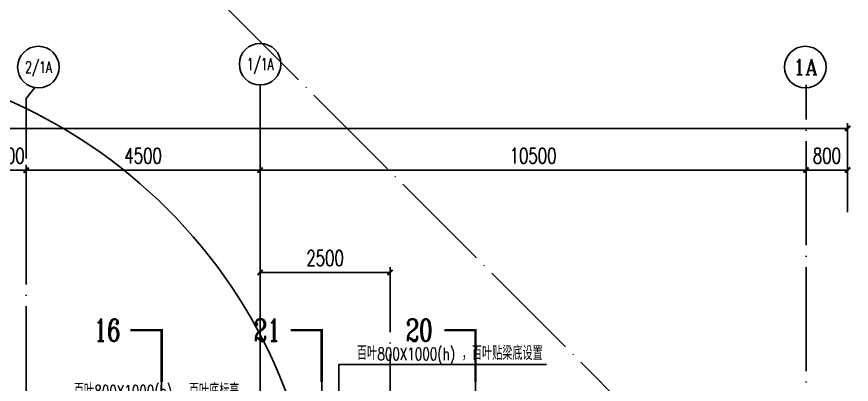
# Model space of a CAD drawing. Extents: x -1313754 to 847533, y 489853 to 941203.
# Drawn here: x -144037 to -127984, y 835728 to 842795 of the extents above; entities that cross this region are included whole.
import ezdxf
from ezdxf.enums import TextEntityAlignment as Align

# ---------------------------------------------------------------- set-up
doc = ezdxf.new("R2010")
doc.units = 0
doc.header["$LTSCALE"] = 1000
doc.header["$MEASUREMENT"] = 0
doc.linetypes.add('DASH', pattern=[0.35, 0.25, -0.1])
doc.linetypes.add('DOTE', pattern=[2.42, 2, -0.2, 0.02, -0.2])
doc.layers.get('Defpoints').update_dxf_attribs({"color": 210})
for name, color, linetype in [('A-AXIS-D', 1, 'Continuous'), ('A-AXIS-DOTE', 14, 'DOTE'), ('A-AXIS-SYMB', 3, 'Continuous'), ('A-LIN-V', 9, 'Continuous'), ('AS-WALL', 40, 'Continuous'), ('DIM_SYMB', 3, 'Continuous'), ('PUB_TEXT', 7, 'Continuous'), ('SB_ZF消火栓', 10, 'Continuous')]:
    doc.layers.add(name, color=color, linetype=linetype)
doc.styles.add('_TCH_AXIS', font='COMPLEX', dxfattribs={"bigfont": 'GBCBIG'})
doc.styles.add('_TCH_DIM_T3', font='SIMPLEX', dxfattribs={"width": 0.705882, "bigfont": 'GBCBIG'})
doc.styles.add('_TCH_LABEL', font='COMPLEX', dxfattribs={"bigfont": 'GBCBIG'})
doc.styles.add('A-STANDARD', font='SIMPLEX', dxfattribs={"bigfont": 'GBCBIG'})
doc.dimstyles.new('_TCH_ARCH&&100', dxfattribs={"dimtxt": 297.5, "dimasz": 100, "dimexe": 100, "dimexo": 100, "dimgap": 126.25, "dimtad": 1, "dimdec": 0, "dimzin": 0, "dimdsep": 46, "dimtxsty": '_TCH_DIM_T3', "dimblk": 'ARCHTICK', "dimcen": 0.09, "dimclrt": 7, "dimazin": 2, "dimtfac": 1, "dimtdec": 0, "dimtix": 1, "dimtmove": 2, "dimatfit": 3, "dimfxl": 0, "dimtolj": 1, "dimtzin": 0, "dimarcsym": 0})

# ---------------------------------------------------------------- blocks, each defined once
blk = doc.blocks.new('_ArchTick')
at = {"color": 0, "linetype": 'ByBlock', "const_width": 0.4}
blk.add_lwpolyline([(-0.5, -0.5), (0.5, 0.5)], dxfattribs=at)
blk = doc.blocks.new('*D1257')
at = {"layer": 'A-AXIS-D', "color": 0, "lineweight": -2}
for p, q in [((76282, 34220), (76282, 35127)), ((76282, 35027), (76882, 35027)), ((76882, 34220), (76882, 35127))]:
    blk.add_line(p, q, dxfattribs=at)
at = {"layer": 'Defpoints', "color": 0}
for p in [(76882, 35027), (76282, 34120), (76882, 34120)]:
    blk.add_point(p, dxfattribs=at)
at = {"layer": 'A-AXIS-D', "color": 0, "lineweight": -2, "xscale": 100, "yscale": 100, "zscale": 100, "rotation": 180}
blk.add_blockref('_ArchTick', (76282, 35027), dxfattribs=at)
at = {"layer": 'A-AXIS-D', "color": 0, "lineweight": -2, "xscale": 100, "yscale": 100, "zscale": 100}
blk.add_blockref('_ArchTick', (76882, 35027), dxfattribs=at)
at = {"layer": 'A-AXIS-D', "color": 7, "insert": (76582, 35302), "char_height": 297.5, "attachment_point": 5, "style": '_TCH_DIM_T3'}
blk.add_mtext('\\A1;600', dxfattribs=at)
blk = doc.blocks.new('*D1258')
at = {"layer": 'A-AXIS-D', "color": 0, "lineweight": -2}
for p, q in [((76882, 34220), (76882, 35127)), ((76882, 35027), (81382, 35027)), ((81382, 34220), (81382, 35127))]:
    blk.add_line(p, q, dxfattribs=at)
at = {"layer": 'Defpoints', "color": 0}
for p in [(81382, 35027), (76882, 34120), (81382, 34120)]:
    blk.add_point(p, dxfattribs=at)
at = {"layer": 'A-AXIS-D', "color": 0, "lineweight": -2, "xscale": 100, "yscale": 100, "zscale": 100, "rotation": 180}
blk.add_blockref('_ArchTick', (76882, 35027), dxfattribs=at)
at = {"layer": 'A-AXIS-D', "color": 0, "lineweight": -2, "xscale": 100, "yscale": 100, "zscale": 100}
blk.add_blockref('_ArchTick', (81382, 35027), dxfattribs=at)
at = {"layer": 'A-AXIS-D', "color": 7, "insert": (79132, 35302), "char_height": 297.5, "attachment_point": 5, "style": '_TCH_DIM_T3'}
blk.add_mtext('\\A1;4500', dxfattribs=at)
blk = doc.blocks.new('*D1259')
at = {"layer": 'A-AXIS-D', "color": 0, "lineweight": -2}
for p, q in [((81382, 34220), (81382, 35127)), ((81382, 35027), (91882, 35027)), ((91882, 34220), (91882, 35127))]:
    blk.add_line(p, q, dxfattribs=at)
at = {"layer": 'Defpoints', "color": 0}
for p in [(91882, 35027), (81382, 34120), (91882, 34120)]:
    blk.add_point(p, dxfattribs=at)
at = {"layer": 'A-AXIS-D', "color": 0, "lineweight": -2, "xscale": 100, "yscale": 100, "zscale": 100, "rotation": 180}
blk.add_blockref('_ArchTick', (81382, 35027), dxfattribs=at)
at = {"layer": 'A-AXIS-D', "color": 0, "lineweight": -2, "xscale": 100, "yscale": 100, "zscale": 100}
blk.add_blockref('_ArchTick', (91882, 35027), dxfattribs=at)
at = {"layer": 'A-AXIS-D', "color": 7, "insert": (86632, 35302), "char_height": 297.5, "attachment_point": 5, "style": '_TCH_DIM_T3'}
blk.add_mtext('\\A1;10500', dxfattribs=at)
blk = doc.blocks.new('*D1260')
at = {"layer": 'A-AXIS-D', "color": 0, "lineweight": -2}
for p, q in [((91882, 34220), (91882, 35127)), ((91882, 35027), (92682, 35027)), ((92682, 34220), (92682, 35127))]:
    blk.add_line(p, q, dxfattribs=at)
at = {"layer": 'Defpoints', "color": 0}
for p in [(92682, 35027), (91882, 34120), (92682, 34120)]:
    blk.add_point(p, dxfattribs=at)
at = {"layer": 'A-AXIS-D', "color": 0, "lineweight": -2, "xscale": 100, "yscale": 100, "zscale": 100, "rotation": 180}
blk.add_blockref('_ArchTick', (91882, 35027), dxfattribs=at)
at = {"layer": 'A-AXIS-D', "color": 0, "lineweight": -2, "xscale": 100, "yscale": 100, "zscale": 100}
blk.add_blockref('_ArchTick', (92682, 35027), dxfattribs=at)
at = {"layer": 'A-AXIS-D', "color": 7, "insert": (92282, 35302), "char_height": 297.5, "attachment_point": 5, "style": '_TCH_DIM_T3'}
blk.add_mtext('\\A1;800', dxfattribs=at)
blk = doc.blocks.new('*D1363')
at = {"layer": 'A-AXIS-D', "color": 0, "lineweight": -2}
for p, q in [((-33818, 34320), (-33818, 35927)), ((-33818, 35827), (92682, 35827)), ((92682, 34320), (92682, 35927))]:
    blk.add_line(p, q, dxfattribs=at)
at = {"layer": 'Defpoints', "color": 0}
for p in [(92682, 35827), (-33818, 34220), (92682, 34220)]:
    blk.add_point(p, dxfattribs=at)
at = {"layer": 'A-AXIS-D', "color": 0, "lineweight": -2, "xscale": 100, "yscale": 100, "zscale": 100, "rotation": 180}
blk.add_blockref('_ArchTick', (-33818, 35827), dxfattribs=at)
at = {"layer": 'A-AXIS-D', "color": 0, "lineweight": -2, "xscale": 100, "yscale": 100, "zscale": 100}
blk.add_blockref('_ArchTick', (92682, 35827), dxfattribs=at)
at = {"layer": 'A-AXIS-D', "color": 7, "insert": (29432, 36102), "char_height": 297.5, "attachment_point": 5, "style": '_TCH_DIM_T3'}
blk.add_mtext('\\A1;126500', dxfattribs=at)
blk = doc.blocks.new('*D1513')
at = {"layer": 'A-AXIS-D', "color": 0, "lineweight": -2}
for p, q in [((81382, 32160), (81382, 33160)), ((83882, 32160), (83882, 33160)), ((81382, 33060), (83882, 33060))]:
    blk.add_line(p, q, dxfattribs=at)
at = {"layer": 'Defpoints', "color": 0}
for p in [(83882, 33060), (81382, 32060), (83882, 32060)]:
    blk.add_point(p, dxfattribs=at)
at = {"layer": 'A-AXIS-D', "color": 0, "lineweight": -2, "xscale": 100, "yscale": 100, "zscale": 100, "rotation": 180}
blk.add_blockref('_ArchTick', (81382, 33060), dxfattribs=at)
at = {"layer": 'A-AXIS-D', "color": 0, "lineweight": -2, "xscale": 100, "yscale": 100, "zscale": 100}
blk.add_blockref('_ArchTick', (83882, 33060), dxfattribs=at)
at = {"layer": 'A-AXIS-D', "color": 7, "insert": (82632, 33335), "char_height": 297.5, "attachment_point": 5, "style": '_TCH_DIM_T3'}
blk.add_mtext('\\A1;2500', dxfattribs=at)
blk = doc.blocks.new('A$C5D961328')
at = {"layer": 'A-LIN-V', "ltscale": 500}
blk.add_circle((350, 40), 10001, dxfattribs=at)
blk = doc.blocks.new('234243242332')
at = {"layer": 'SB_ZF消火栓', "rotation": 180}
blk.add_blockref('A$C5D961328', (-147854, 832060), dxfattribs=at)
blk = doc.blocks.new('dote')
at = {"layer": 'A-AXIS-D'}
for centre in [(77117.3, 37006.1), (81382.2, 37062.3), (91867.3, 37006.1)]:
    blk.add_circle(centre, 400, dxfattribs=at)
at = {"layer": 'A-AXIS-DOTE'}
for p, q in [((61882.2, 57000), (91882.2, 27000)), ((77051.7, 36611.6), (76882.2, 36400)), ((81382.2, -68993.9), (81382.2, 36662.3)), ((91882.2, -264080), (91882.2, 36662.3)), ((76882.2, -68810), (76882.2, 36400)), ((83882.2, 17390), (83882.2, 33120))]:
    blk.add_line(p, q, dxfattribs=at)
at = {"layer": 'DIM_SYMB', "const_width": 50}
for points in [[(78887.9, 31949.5), (79487.9, 31949.5), (79487.9, 30949.5)], [(84924.5, 31949.5), (85524.5, 31949.5), (85524.5, 30949.5)]]:
    blk.add_lwpolyline(points, dxfattribs=at)
at = {"layer": 'DIM_SYMB', "linetype": 'DASH', "ltscale": 3}
for points in [[(79487.9, 31204.5), (79487.9, 25338.2)], [(85524.5, 31204.5), (85524.5, 25338.2)]]:
    blk.add_lwpolyline(points, dxfattribs=at)
at = {"layer": 'PUB_TEXT', "style": '_TCH_AXIS', "width": 0.65625}
for s, height, p, p2 in [('2/1A', 219.77, (76859.8, 36896.2), (77374.8, 36896.2)), ('1/1A', 232.83, (81127.5, 36945.9), (81636.9, 36945.9))]:
    blk.add_text(s, height=height, dxfattribs=at).set_placement(p, p2, align=Align.FIT)
at = {"layer": 'PUB_TEXT', "style": '_TCH_AXIS'}
blk.add_text('1A', height=300.65, dxfattribs=at).set_placement((91631.1, 36855.8), (92103.5, 36855.8), align=Align.FIT)
at = {"layer": 'PUB_TEXT', "style": '_TCH_LABEL', "width": 0.705882}
for s, p in [('16', (78180.8, 31737)), ('20', (84181.6, 31737))]:
    blk.add_text(s, height=425, dxfattribs=at).set_placement(p)
at = {"layer": 'A-AXIS-D'}
for base, p1, p2, angle, picture, middle in [((92682.2, 35826.7), (-33817.8, 34220), (92682.2, 34220), 0, '*D1363', (29432.2, 36101.7)), ((76882.2, 35026.7), (76282.2, 34120), (76882.2, 34120), 0, '*D1257', (76582.2, 35301.7)), ((81382.2, 35026.7), (76882.2, 34120), (81382.2, 34120), 0, '*D1258', (79132.2, 35301.7)), ((91882.2, 35026.7), (81382.2, 34120), (91882.2, 34120), 0, '*D1259', (86632.2, 35301.7)), ((92682.2, 35026.7), (91882.2, 34120), (92682.2, 34120), 0, '*D1260', (92282.2, 35301.7)), ((83882.2, 33060), (81382.2, 32060), (83882.2, 32060), 360, '*D1513', (82632.2, 33335))]:
    dim = blk.add_linear_dim(base=base, p1=p1, p2=p2, angle=angle, dimstyle='_TCH_ARCH&&100', override={"dimgap": 0}, dxfattribs=at)
    dim.commit()
    dim.dimension.update_dxf_attribs({"geometry": picture, "text_midpoint": middle, "dimtype": 161})

msp = doc.modelspace()

# ---------------------------------------------------------------- linework, layer by layer
at = {"layer": 'A-AXIS-SYMB'}
for p, q in [((-137838.4, 832190), (-137838.4, 836110)), ((-137838.4, 836110), (-133848.4, 836110))]:
    msp.add_line(p, q, dxfattribs=at)
at = {"layer": 'DIM_SYMB', "const_width": 50}
msp.add_lwpolyline([(-138768.9, 836769.5), (-138168.9, 836769.5), (-138168.9, 835769.5)], dxfattribs=at)
at = {"layer": 'DIM_SYMB', "linetype": 'DASH', "ltscale": 3}
msp.add_lwpolyline([(-138168.9, 836024.5), (-138168.9, 830158.2)], dxfattribs=at)

# ---------------------------------------------------------------- block references
at = {"layer": 'AS-WALL'}
msp.add_blockref('dote', (-220736.4, 804820), dxfattribs=at)
at = {"layer": 'SB_ZF消火栓', "linetype": 'Continuous'}
msp.add_blockref('234243242332', (0, 0), dxfattribs=at)

# ---------------------------------------------------------------- texts
at = {"layer": 'PUB_TEXT', "width": 0.705882}
for s, height, style, p in [('21', 425, '_TCH_LABEL', (-139476.1, 836557)), ('800X1000(h)', 238, 'A-STANDARD', (-137099.3, 836194)), ('800X1000(h)', 238, 'A-STANDARD', (-142542.8, 835474))]:
    msp.add_text(s, height=height, dxfattribs=dict(at, style=style)).set_placement(p)
at = {"layer": 'PUB_TEXT', "style": 'A-STANDARD'}
for s, p in [('百叶', (-137492.5, 836194)), ('，百叶贴梁底设置', (-135475.3, 836194)), ('百叶', (-142936, 835474)), ('，百叶底标高', (-140918.8, 835474))]:
    msp.add_text(s, height=270.07, dxfattribs=at).set_placement(p)

doc.saveas('drawing.dxf')
